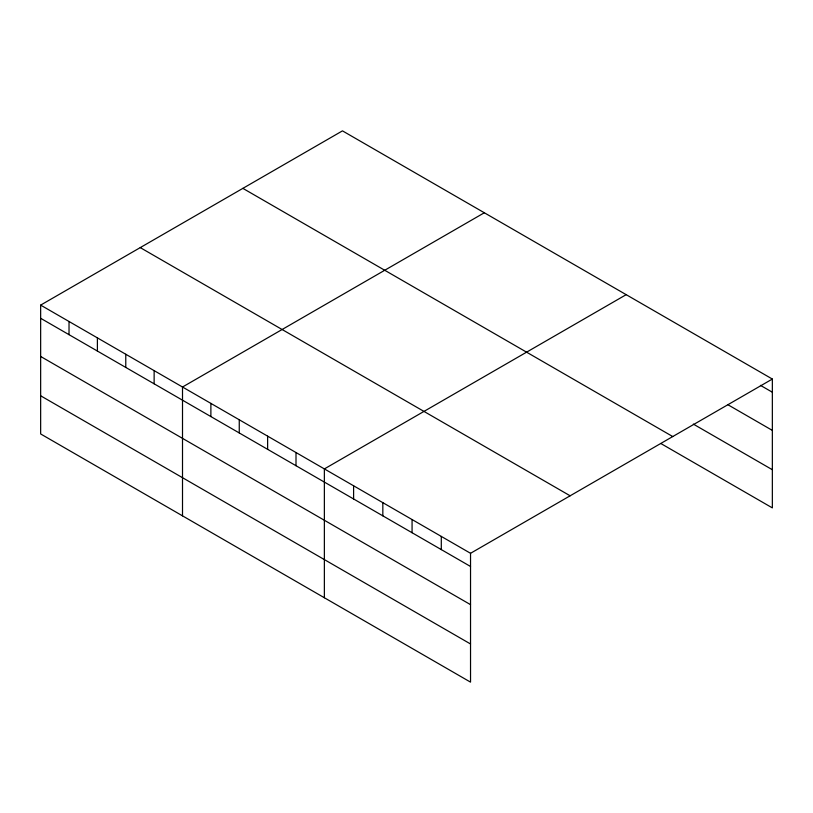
<?xml version="1.0" encoding="UTF-8"?>
<svg xmlns="http://www.w3.org/2000/svg" width="813" height="813" viewBox="0 0 813 813"><rect width="100%" height="100%" fill="white"/><g stroke="black" fill="none" stroke-linecap="round" stroke-linejoin="round"><path stroke-width="1.22" d="M40.65 305.109L470.534 553.297L470.534 682.137L40.65 433.949L40.65 305.109L342.466 130.863L772.35 379.051L772.35 507.891L660.837 443.512M484.324 212.762L182.508 387.018L182.508 515.859M626.193 294.662L324.367 468.918L324.367 597.758M470.534 553.297L772.35 379.051M760.44 385.352L772.35 392.222M727.96 404.762L772.35 430.392M693.316 424.091L772.35 469.721M242.863 188.362L672.747 436.551M140.253 247.609L570.137 495.798M40.65 318.29L470.534 566.478M40.65 356.46L470.534 604.648M40.65 395.789L470.534 643.977M441.296 536.428L441.296 549.598M412.069 519.548L412.069 532.728M382.832 502.668L382.832 515.849M353.604 485.798L353.604 498.969M296.003 452.536L296.003 465.717M267.629 436.154L267.629 449.335M239.256 419.772L239.256 432.953M210.882 403.39L210.882 416.571M154.135 370.637L154.135 383.807M125.771 354.255L125.771 367.435M97.397 337.873L97.397 351.053M69.024 321.491L69.024 334.671"/></g></svg>
